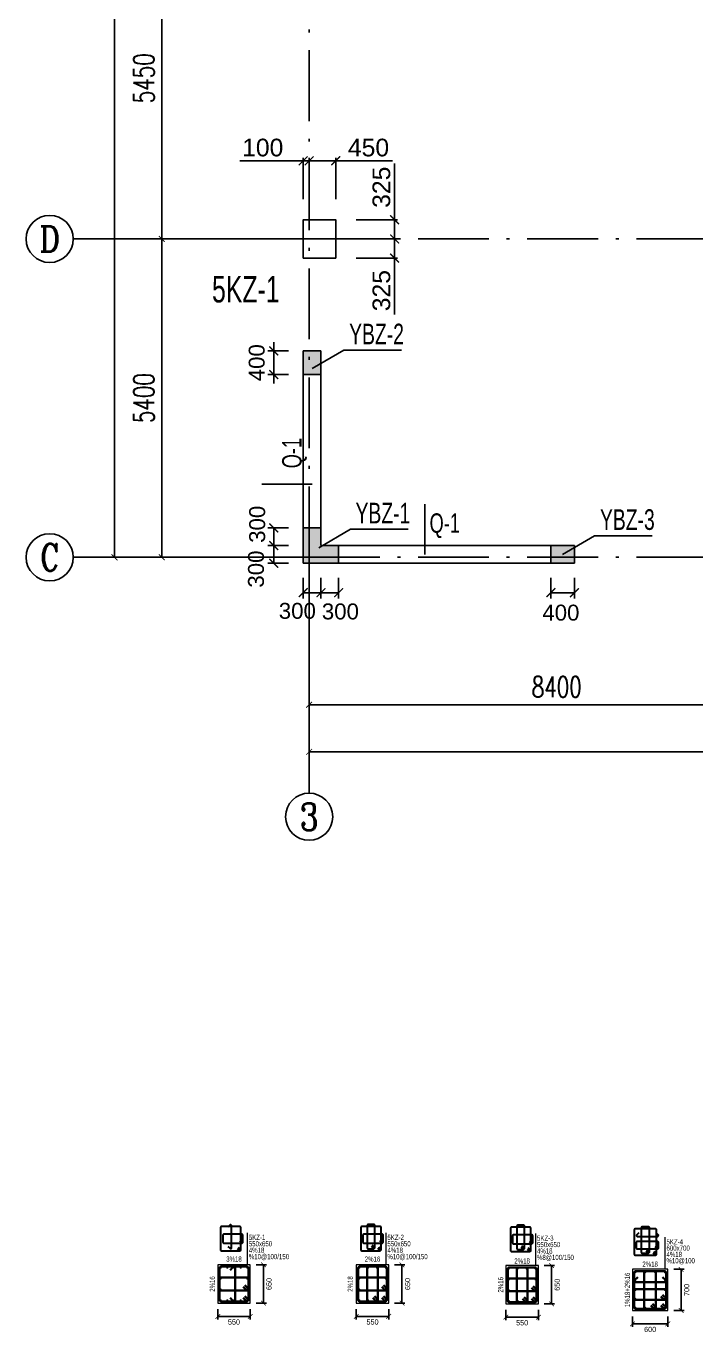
# Model space of a CAD drawing. Header units: millimetres. Extents: x -3831 to 465700, y 39900 to 106100.
# Drawn here: x 306800 to 318159, y 58446 to 80609 of the extents above; entities that cross this region are included whole.
import ezdxf
from ezdxf.enums import TextEntityAlignment as Align

# ---------------------------------------------------------------- set-up
doc = ezdxf.new("R2010")
doc.units = ezdxf.units.MM
doc.linetypes.add('线型2', pattern=[1850, 1200, -300, 50, -300])
for name, color, linetype in [('AXIS', 3, 'Continuous'), ('AXIS_TEXT', 7, 'Continuous'), ('BZ-name', 160, 'Continuous'), ('column_dim', 90, 'Continuous'), ('column_xxxx', 60, 'Continuous'), ('DOTE', 10, '线型2'), ('master_dim_horizontal', 80, 'Continuous'), ('master_dim_vertical', 200, 'Continuous'), ('WALL-Beam', 80, 'Continuous'), ('wall_dim', 60, 'Continuous'), ('WALL_INFO', 130, 'Continuous')]:
    doc.layers.add(name, color=color, linetype=linetype)
for name, color, linetype, lineweight in [('S_Cl', 2, 'Continuous', 25), ('S_ColumFocus', 2, 'Continuous', 9), ('S_ColumLocal', 7, 'Continuous', 9), ('S_ConcWall', 3, 'Continuous', 25), ('S_PColumHoopBar', 14, 'Continuous', 35), ('S_PColumMainBar', 14, 'Continuous', 35), ('S_PColumSect', 2, 'Continuous', 15), ('StirrupFig_x', 30, 'Continuous', 30)]:
    doc.layers.add(name, color=color, linetype=linetype, lineweight=lineweight)
doc.styles.add('_TCH_AXIS', font='COMPLEX', dxfattribs={"bigfont": 'GBCBIG'})
doc.styles.add('_TCH_DIM_T3', font='SIMPLEX', dxfattribs={"width": 0.705882, "bigfont": 'GBCBIG'})
doc.styles.add('COMPLEX', font='COMPLEX')
doc.styles.get("Standard").update_dxf_attribs({"font": 'arial.ttf'})
doc.styles.add('xxxx', font='RIF.ttf')
doc.dimstyles.new('_TCH_ARCH&&100', dxfattribs={"dimtxt": 297.5, "dimasz": 100, "dimexe": 250, "dimexo": 300, "dimgap": 126.25, "dimtad": 1, "dimdec": 0, "dimzin": 0, "dimdsep": 46, "dimtxsty": '_TCH_DIM_T3', "dimblk": 'ARCHTICK', "dimcen": 0.09, "dimclrt": 7, "dimazin": 2, "dimtfac": 1, "dimtdec": 0, "dimtix": 1, "dimtmove": 2, "dimatfit": 3, "dimfxl": 100, "dimtolj": 1, "dimtzin": 0, "dimarcsym": 0})
doc.dimstyles.new('Annotative', dxfattribs={"dimtxt": 0.18, "dimasz": 0.18, "dimexe": 0.18, "dimexo": 0.0625, "dimgap": 0.09, "dimtad": 0, "dimtih": 1, "dimtoh": 1, "dimdec": 4, "dimzin": 0, "dimdsep": 46, "dimtxsty": 'Standard', "dimcen": 0.09, "dimadec": 0, "dimazin": 0, "dimtfac": 1, "dimtdec": 4, "dimtofl": 0, "dimtmove": 0, "dimatfit": 3, "dimfxl": 1, "dimtolj": 1, "dimtzin": 0, "dimarcsym": 0})
doc.dimstyles.new('ISO-25', dxfattribs={"dimtxt": 2.5, "dimasz": 2.5, "dimexe": 1.25, "dimexo": 0.625, "dimtad": 1, "dimtxsty": 'Standard', "dimcen": 2.5, "dimadec": 0, "dimazin": 0, "dimtfac": 1, "dimtmove": 0, "dimatfit": 3, "dimfxl": 1, "dimarcsym": 0})

# ---------------------------------------------------------------- blocks, each defined once
blk = doc.blocks.new('_ArchTick')
at = {"color": 0, "linetype": 'ByBlock', "const_width": 0.15}
blk.add_lwpolyline([(-0.5, -0.5), (0.5, 0.5)], dxfattribs=at)
blk = doc.blocks.new('*D887')
at = {"layer": 'Defpoints', "color": 0, "transparency": 16777216}
for p in [(310450, 59600), (310825, 59600), (310450, 58950)]:
    blk.add_point(p, dxfattribs=at)
at = {"layer": 'master_dim_vertical', "color": 0, "lineweight": -2, "transparency": 16777216}
for p, q in [((310700, 59600), (310875, 59600)), ((310825, 58950), (310825, 59600)), ((310700, 58950), (310875, 58950))]:
    blk.add_line(p, q, dxfattribs=at)
at = {"layer": 'master_dim_vertical', "color": 0, "lineweight": -2, "transparency": 16777216, "xscale": 80, "yscale": 80, "zscale": 80}
for p, rotation in [((310825, 59600), 90), ((310825, 58950), 270)]:
    blk.add_blockref('_ArchTick', p, dxfattribs=dict(at, rotation=rotation))
at = {"layer": 'master_dim_vertical', "color": 0, "transparency": 16777216, "insert": (310920, 59275), "char_height": 88, "attachment_point": 5, "rotation": 90}
blk.add_mtext('\\A1;650', dxfattribs=at)
blk = doc.blocks.new('*D888')
at = {"layer": 'Defpoints', "color": 0, "transparency": 16777216}
for p in [(310050, 59100), (310600, 59100), (310600, 58725)]:
    blk.add_point(p, dxfattribs=at)
at = {"layer": 'master_dim_horizontal', "color": 0, "lineweight": -2, "transparency": 16777216}
for p, q in [((310050, 58850), (310050, 58675)), ((310600, 58850), (310600, 58675)), ((310050, 58725), (310600, 58725))]:
    blk.add_line(p, q, dxfattribs=at)
at = {"layer": 'master_dim_horizontal', "color": 0, "lineweight": -2, "transparency": 16777216, "xscale": 80, "yscale": 80, "zscale": 80, "rotation": 180}
blk.add_blockref('_ArchTick', (310050, 58725), dxfattribs=at)
at = {"layer": 'master_dim_horizontal', "color": 0, "lineweight": -2, "transparency": 16777216, "xscale": 80, "yscale": 80, "zscale": 80}
blk.add_blockref('_ArchTick', (310600, 58725), dxfattribs=at)
at = {"layer": 'master_dim_horizontal', "color": 0, "transparency": 16777216, "insert": (310325, 58630), "char_height": 88, "attachment_point": 5}
blk.add_mtext('\\A1;550', dxfattribs=at)
blk = doc.blocks.new('*D889')
at = {"layer": 'Defpoints', "color": 0, "transparency": 16777216}
for p in [(312800, 59600), (313175, 59600), (312800, 58950)]:
    blk.add_point(p, dxfattribs=at)
at = {"layer": 'master_dim_vertical', "color": 0, "lineweight": -2, "transparency": 16777216}
for p, q in [((313050, 59600), (313225, 59600)), ((313175, 58950), (313175, 59600)), ((313050, 58950), (313225, 58950))]:
    blk.add_line(p, q, dxfattribs=at)
at = {"layer": 'master_dim_vertical', "color": 0, "lineweight": -2, "transparency": 16777216, "xscale": 80, "yscale": 80, "zscale": 80}
for p, rotation in [((313175, 59600), 90), ((313175, 58950), 270)]:
    blk.add_blockref('_ArchTick', p, dxfattribs=dict(at, rotation=rotation))
at = {"layer": 'master_dim_vertical', "color": 0, "transparency": 16777216, "insert": (313270, 59275), "char_height": 88, "attachment_point": 5, "rotation": 90}
blk.add_mtext('\\A1;650', dxfattribs=at)
blk = doc.blocks.new('*D890')
at = {"layer": 'Defpoints', "color": 0, "transparency": 16777216}
for p in [(312400, 59100), (312950, 59100), (312950, 58725)]:
    blk.add_point(p, dxfattribs=at)
at = {"layer": 'master_dim_horizontal', "color": 0, "lineweight": -2, "transparency": 16777216}
for p, q in [((312400, 58850), (312400, 58675)), ((312950, 58850), (312950, 58675)), ((312400, 58725), (312950, 58725))]:
    blk.add_line(p, q, dxfattribs=at)
at = {"layer": 'master_dim_horizontal', "color": 0, "lineweight": -2, "transparency": 16777216, "xscale": 80, "yscale": 80, "zscale": 80, "rotation": 180}
blk.add_blockref('_ArchTick', (312400, 58725), dxfattribs=at)
at = {"layer": 'master_dim_horizontal', "color": 0, "lineweight": -2, "transparency": 16777216, "xscale": 80, "yscale": 80, "zscale": 80}
blk.add_blockref('_ArchTick', (312950, 58725), dxfattribs=at)
at = {"layer": 'master_dim_horizontal', "color": 0, "transparency": 16777216, "insert": (312675, 58630), "char_height": 88, "attachment_point": 5}
blk.add_mtext('\\A1;550', dxfattribs=at)
blk = doc.blocks.new('*D891')
at = {"layer": 'Defpoints', "color": 0, "transparency": 16777216}
for p in [(317534, 59524), (317909, 59524), (317534, 58824)]:
    blk.add_point(p, dxfattribs=at)
at = {"layer": 'master_dim_vertical', "color": 0, "lineweight": -2, "transparency": 16777216}
for p, q in [((317784, 59524), (317959, 59524)), ((317909, 58824), (317909, 59524)), ((317784, 58824), (317959, 58824))]:
    blk.add_line(p, q, dxfattribs=at)
at = {"layer": 'master_dim_vertical', "color": 0, "lineweight": -2, "transparency": 16777216, "xscale": 80, "yscale": 80, "zscale": 80}
for p, rotation in [((317909, 59524), 90), ((317909, 58824), 270)]:
    blk.add_blockref('_ArchTick', p, dxfattribs=dict(at, rotation=rotation))
at = {"layer": 'master_dim_vertical', "color": 0, "transparency": 16777216, "insert": (318004, 59174), "char_height": 88, "attachment_point": 5, "rotation": 90}
blk.add_mtext('\\A1;700', dxfattribs=at)
blk = doc.blocks.new('*D892')
at = {"layer": 'Defpoints', "color": 0, "transparency": 16777216}
for p in [(317084, 58974), (317684, 58974), (317684, 58599)]:
    blk.add_point(p, dxfattribs=at)
at = {"layer": 'master_dim_horizontal', "color": 0, "lineweight": -2, "transparency": 16777216}
for p, q in [((317084, 58724), (317084, 58549)), ((317084, 58599), (317684, 58599)), ((317684, 58724), (317684, 58549))]:
    blk.add_line(p, q, dxfattribs=at)
at = {"layer": 'master_dim_horizontal', "color": 0, "lineweight": -2, "transparency": 16777216, "xscale": 80, "yscale": 80, "zscale": 80, "rotation": 180}
blk.add_blockref('_ArchTick', (317084, 58599), dxfattribs=at)
at = {"layer": 'master_dim_horizontal', "color": 0, "lineweight": -2, "transparency": 16777216, "xscale": 80, "yscale": 80, "zscale": 80}
blk.add_blockref('_ArchTick', (317684, 58599), dxfattribs=at)
at = {"layer": 'master_dim_horizontal', "color": 0, "transparency": 16777216, "insert": (317384, 58504), "char_height": 88, "attachment_point": 5}
blk.add_mtext('\\A1;600', dxfattribs=at)
blk = doc.blocks.new('*D927')
at = {"layer": 'Defpoints', "color": 0, "transparency": 16777216}
for p in [(315338, 59587), (315713, 59587), (315338, 58937)]:
    blk.add_point(p, dxfattribs=at)
at = {"layer": 'master_dim_vertical', "color": 0, "lineweight": -2, "transparency": 16777216}
for p, q in [((315588, 59587), (315763, 59587)), ((315713, 58937), (315713, 59587)), ((315588, 58937), (315763, 58937))]:
    blk.add_line(p, q, dxfattribs=at)
at = {"layer": 'master_dim_vertical', "color": 0, "lineweight": -2, "transparency": 16777216, "xscale": 80, "yscale": 80, "zscale": 80}
for p, rotation in [((315713, 59587), 90), ((315713, 58937), 270)]:
    blk.add_blockref('_ArchTick', p, dxfattribs=dict(at, rotation=rotation))
at = {"layer": 'master_dim_vertical', "color": 0, "transparency": 16777216, "insert": (315808, 59262), "char_height": 88, "attachment_point": 5, "rotation": 90}
blk.add_mtext('\\A1;650', dxfattribs=at)
blk = doc.blocks.new('*D928')
at = {"layer": 'Defpoints', "color": 0, "transparency": 16777216}
for p in [(314938, 59087), (315488, 59087), (315488, 58712)]:
    blk.add_point(p, dxfattribs=at)
at = {"layer": 'master_dim_horizontal', "color": 0, "lineweight": -2, "transparency": 16777216}
for p, q in [((314938, 58837), (314938, 58662)), ((315488, 58837), (315488, 58662)), ((314938, 58712), (315488, 58712))]:
    blk.add_line(p, q, dxfattribs=at)
at = {"layer": 'master_dim_horizontal', "color": 0, "lineweight": -2, "transparency": 16777216, "xscale": 80, "yscale": 80, "zscale": 80, "rotation": 180}
blk.add_blockref('_ArchTick', (314938, 58712), dxfattribs=at)
at = {"layer": 'master_dim_horizontal', "color": 0, "lineweight": -2, "transparency": 16777216, "xscale": 80, "yscale": 80, "zscale": 80}
blk.add_blockref('_ArchTick', (315488, 58712), dxfattribs=at)
at = {"layer": 'master_dim_horizontal', "color": 0, "transparency": 16777216, "insert": (315213, 58617), "char_height": 88, "attachment_point": 5}
blk.add_mtext('\\A1;550', dxfattribs=at)
blk = doc.blocks.new('*D444')
at = {"layer": 'AXIS', "color": 0, "lineweight": -2, "transparency": 16777216}
for p, q in [((311600, 71300), (311600, 68850)), ((320000, 71300), (320000, 68850)), ((311600, 69100), (320000, 69100))]:
    blk.add_line(p, q, dxfattribs=at)
at = {"layer": 'Defpoints', "color": 0, "transparency": 16777216}
for p in [(311600, 71600), (320000, 71600), (320000, 69100)]:
    blk.add_point(p, dxfattribs=at)
at = {"layer": 'AXIS', "color": 0, "lineweight": -2, "transparency": 16777216, "xscale": 100, "yscale": 100, "zscale": 100, "rotation": 180}
blk.add_blockref('_ArchTick', (311600, 69100), dxfattribs=at)
at = {"layer": 'AXIS', "color": 0, "lineweight": -2, "transparency": 16777216, "xscale": 100, "yscale": 100, "zscale": 100}
blk.add_blockref('_ArchTick', (320000, 69100), dxfattribs=at)
at = {"layer": 'AXIS', "color": 7, "transparency": 16777216, "insert": (315800, 69401.25), "char_height": 350, "attachment_point": 5, "style": '_TCH_DIM_T3'}
blk.add_mtext('\\A1;8400', dxfattribs=at)
blk = doc.blocks.new('*D451')
at = {"layer": 'AXIS', "color": 0, "lineweight": -2, "transparency": 16777216}
for p, q in [((311600, 71300), (311600, 68050)), ((360900, 71300), (360900, 68050)), ((311600, 68300), (360900, 68300))]:
    blk.add_line(p, q, dxfattribs=at)
at = {"layer": 'Defpoints', "color": 0, "transparency": 16777216}
for p in [(311600, 71600), (360900, 71600), (360900, 68300)]:
    blk.add_point(p, dxfattribs=at)
at = {"layer": 'AXIS', "color": 0, "lineweight": -2, "transparency": 16777216, "xscale": 100, "yscale": 100, "zscale": 100, "rotation": 180}
blk.add_blockref('_ArchTick', (311600, 68300), dxfattribs=at)
at = {"layer": 'AXIS', "color": 0, "lineweight": -2, "transparency": 16777216, "xscale": 100, "yscale": 100, "zscale": 100}
blk.add_blockref('_ArchTick', (360900, 68300), dxfattribs=at)
at = {"layer": 'AXIS', "color": 7, "transparency": 16777216, "insert": (336250, 68601.25), "char_height": 350, "attachment_point": 5, "style": '_TCH_DIM_T3'}
blk.add_mtext('\\A1;49300', dxfattribs=at)
blk = doc.blocks.new('_AXISO')
blk.add_circle((0, 0), 0.5)
at = {"layer": 'AXIS_TEXT', "style": 'COMPLEX', "width": 1.041667}
blk.add_attdef('A', text='', height=0.56, dxfattribs=at).set_placement((-0.25, -0.28), (0.25, -0.28), align=Align.FIT)
blk = doc.blocks.new('*D453')
at = {"layer": 'AXIS', "color": 0, "lineweight": -2, "transparency": 16777216}
for p, q in [((311300, 77000), (308850, 77000)), ((309100, 71600), (309100, 77000)), ((311300, 71600), (308850, 71600))]:
    blk.add_line(p, q, dxfattribs=at)
at = {"layer": 'Defpoints', "color": 0, "transparency": 16777216}
for p in [(309100, 77000), (311600, 77000), (311600, 71600)]:
    blk.add_point(p, dxfattribs=at)
at = {"layer": 'AXIS', "color": 0, "lineweight": -2, "transparency": 16777216, "xscale": 100, "yscale": 100, "zscale": 100}
for p, rotation in [((309100, 77000), 90), ((309100, 71600), 270)]:
    blk.add_blockref('_ArchTick', p, dxfattribs=dict(at, rotation=rotation))
at = {"layer": 'AXIS', "color": 7, "transparency": 16777216, "insert": (308798.75, 74300), "char_height": 350, "attachment_point": 5, "rotation": 90, "style": '_TCH_DIM_T3'}
blk.add_mtext('\\A1;5400', dxfattribs=at)
blk = doc.blocks.new('*D454')
at = {"layer": 'AXIS', "color": 0, "lineweight": -2, "transparency": 16777216}
for p, q in [((311300, 82450), (308850, 82450)), ((309100, 77000), (309100, 82450)), ((311300, 77000), (308850, 77000))]:
    blk.add_line(p, q, dxfattribs=at)
at = {"layer": 'Defpoints', "color": 0, "transparency": 16777216}
for p in [(309100, 82450), (311600, 82450), (311600, 77000)]:
    blk.add_point(p, dxfattribs=at)
at = {"layer": 'AXIS', "color": 0, "lineweight": -2, "transparency": 16777216, "xscale": 100, "yscale": 100, "zscale": 100}
for p, rotation in [((309100, 82450), 90), ((309100, 77000), 270)]:
    blk.add_blockref('_ArchTick', p, dxfattribs=dict(at, rotation=rotation))
at = {"layer": 'AXIS', "color": 7, "transparency": 16777216, "insert": (308798.75, 79725), "char_height": 350, "attachment_point": 5, "rotation": 90, "style": '_TCH_DIM_T3'}
blk.add_mtext('\\A1;5450', dxfattribs=at)
blk = doc.blocks.new('*D458')
at = {"layer": 'AXIS', "color": 0, "lineweight": -2, "transparency": 16777216}
for p, q in [((311300, 101300), (308050, 101300)), ((308300, 71600), (308300, 101300)), ((311300, 71600), (308050, 71600))]:
    blk.add_line(p, q, dxfattribs=at)
at = {"layer": 'Defpoints', "color": 0, "transparency": 16777216}
for p in [(308300, 101300), (311600, 101300), (311600, 71600)]:
    blk.add_point(p, dxfattribs=at)
at = {"layer": 'AXIS', "color": 0, "lineweight": -2, "transparency": 16777216, "xscale": 100, "yscale": 100, "zscale": 100}
for p, rotation in [((308300, 101300), 90), ((308300, 71600), 270)]:
    blk.add_blockref('_ArchTick', p, dxfattribs=dict(at, rotation=rotation))
at = {"layer": 'AXIS', "color": 7, "transparency": 16777216, "insert": (307999, 86450), "char_height": 350, "attachment_point": 5, "rotation": 90, "style": '_TCH_DIM_T3'}
blk.add_mtext('\\A1;29700', dxfattribs=at)
blk = doc.blocks.new('*D2152')
at = {"layer": 'column_dim', "color": 0, "lineweight": -2, "transparency": 16777216}
for p, q in [((312400, 77000), (313100, 77000)), ((313050, 77000), (313050, 76675)), ((312400, 76675), (313100, 76675)), ((313050, 76675), (313050, 75720))]:
    blk.add_line(p, q, dxfattribs=at)
at = {"layer": 'Defpoints', "color": 0, "transparency": 16777216}
for p in [(312050, 77000), (313050, 77000), (312050, 76675)]:
    blk.add_point(p, dxfattribs=at)
at = {"layer": 'column_dim', "color": 0, "lineweight": -2, "transparency": 16777216, "xscale": 150, "yscale": 150, "zscale": 150}
for p, rotation in [((313050, 77000), 90), ((313050, 76675), 270)]:
    blk.add_blockref('_ArchTick', p, dxfattribs=dict(at, rotation=rotation))
at = {"layer": 'column_dim', "color": 7, "transparency": 16777216, "insert": (312827, 76123), "char_height": 300, "attachment_point": 5, "rotation": 90}
blk.add_mtext('325', dxfattribs=at)
blk = doc.blocks.new('*D2153')
at = {"layer": 'column_dim', "color": 0, "lineweight": -2, "transparency": 16777216}
for p, q in [((313050, 77325), (313050, 78280)), ((312400, 77325), (313100, 77325)), ((313050, 77000), (313050, 77325)), ((312400, 77000), (313100, 77000))]:
    blk.add_line(p, q, dxfattribs=at)
at = {"layer": 'Defpoints', "color": 0, "transparency": 16777216}
for p in [(312050, 77325), (312050, 77000), (313050, 77000)]:
    blk.add_point(p, dxfattribs=at)
at = {"layer": 'column_dim', "color": 0, "lineweight": -2, "transparency": 16777216, "xscale": 150, "yscale": 150, "zscale": 150}
for p, rotation in [((313050, 77325), 90), ((313050, 77000), 270)]:
    blk.add_blockref('_ArchTick', p, dxfattribs=dict(at, rotation=rotation))
at = {"layer": 'column_dim', "color": 7, "transparency": 16777216, "insert": (312827, 77877), "char_height": 300, "attachment_point": 5, "rotation": 90}
blk.add_mtext('325', dxfattribs=at)
blk = doc.blocks.new('*D2154')
at = {"layer": 'column_dim', "color": 0, "lineweight": -2, "transparency": 16777216}
for p, q in [((311600, 77675), (311600, 78375)), ((311600, 78325), (312050, 78325)), ((312050, 77675), (312050, 78375)), ((312050, 78325), (313014, 78325))]:
    blk.add_line(p, q, dxfattribs=at)
at = {"layer": 'Defpoints', "color": 0, "transparency": 16777216}
for p in [(311600, 78325), (311600, 77325), (312050, 77325)]:
    blk.add_point(p, dxfattribs=at)
at = {"layer": 'column_dim', "color": 0, "lineweight": -2, "transparency": 16777216, "xscale": 150, "yscale": 150, "zscale": 150, "rotation": 180}
blk.add_blockref('_ArchTick', (311600, 78325), dxfattribs=at)
at = {"layer": 'column_dim', "color": 0, "lineweight": -2, "transparency": 16777216, "xscale": 150, "yscale": 150, "zscale": 150}
blk.add_blockref('_ArchTick', (312050, 78325), dxfattribs=at)
at = {"layer": 'column_dim', "color": 7, "transparency": 16777216, "insert": (312607, 78548), "char_height": 300, "attachment_point": 5}
blk.add_mtext('450', dxfattribs=at)
blk = doc.blocks.new('*D2155')
at = {"layer": 'column_dim', "color": 0, "lineweight": -2, "transparency": 16777216}
for p, q in [((311500, 78325), (310426, 78325)), ((311500, 77675), (311500, 78375)), ((311600, 78325), (311500, 78325)), ((311600, 77675), (311600, 78375)), ((311600, 78325), (311750, 78325))]:
    blk.add_line(p, q, dxfattribs=at)
at = {"layer": 'Defpoints', "color": 0, "transparency": 16777216}
for p in [(311600, 78325), (311500, 77325), (311600, 77325)]:
    blk.add_point(p, dxfattribs=at)
at = {"layer": 'column_dim', "color": 0, "lineweight": -2, "transparency": 16777216, "xscale": 150, "yscale": 150, "zscale": 150}
blk.add_blockref('_ArchTick', (311500, 78325), dxfattribs=at)
at = {"layer": 'column_dim', "color": 0, "lineweight": -2, "transparency": 16777216, "xscale": 150, "yscale": 150, "zscale": 150, "rotation": 180}
blk.add_blockref('_ArchTick', (311600, 78325), dxfattribs=at)
at = {"layer": 'column_dim', "color": 7, "transparency": 16777216, "insert": (310813, 78548), "char_height": 300, "attachment_point": 5}
blk.add_mtext('100', dxfattribs=at)
blk = doc.blocks.new('*D2895')
at = {"layer": 'Defpoints', "color": 0, "transparency": 16777216}
for p in [(311500, 71500), (311800, 71500), (311800, 71000)]:
    blk.add_point(p, dxfattribs=at)
at = {"layer": 'wall_dim', "color": 0, "lineweight": -2, "transparency": 16777216}
for p, q in [((311500, 71250), (311500, 70901)), ((311800, 71250), (311800, 70901)), ((311500, 71000), (311800, 71000))]:
    blk.add_line(p, q, dxfattribs=at)
at = {"layer": 'wall_dim', "color": 0, "lineweight": -2, "transparency": 16777216, "xscale": 150, "yscale": 150, "zscale": 150, "rotation": 180}
blk.add_blockref('_ArchTick', (311500, 71000), dxfattribs=at)
at = {"layer": 'wall_dim', "color": 0, "lineweight": -2, "transparency": 16777216, "xscale": 150, "yscale": 150, "zscale": 150}
blk.add_blockref('_ArchTick', (311800, 71000), dxfattribs=at)
at = {"layer": 'wall_dim', "color": 7, "transparency": 16777216, "insert": (311400, 70690), "char_height": 270, "attachment_point": 5}
blk.add_mtext('300', dxfattribs=at)
blk = doc.blocks.new('*D2896')
at = {"layer": 'Defpoints', "color": 0, "transparency": 16777216}
for p in [(311800, 71500), (312100, 71500), (312100, 71000)]:
    blk.add_point(p, dxfattribs=at)
at = {"layer": 'wall_dim', "color": 0, "lineweight": -2, "transparency": 16777216}
for p, q in [((311800, 71250), (311800, 70901)), ((312100, 71250), (312100, 70901)), ((311800, 71000), (312100, 71000))]:
    blk.add_line(p, q, dxfattribs=at)
at = {"layer": 'wall_dim', "color": 0, "lineweight": -2, "transparency": 16777216, "xscale": 150, "yscale": 150, "zscale": 150, "rotation": 180}
blk.add_blockref('_ArchTick', (311800, 71000), dxfattribs=at)
at = {"layer": 'wall_dim', "color": 0, "lineweight": -2, "transparency": 16777216, "xscale": 150, "yscale": 150, "zscale": 150}
blk.add_blockref('_ArchTick', (312100, 71000), dxfattribs=at)
at = {"layer": 'wall_dim', "color": 7, "transparency": 16777216, "insert": (312130, 70680), "char_height": 270, "attachment_point": 5}
blk.add_mtext('300', dxfattribs=at)
blk = doc.blocks.new('*D2897')
at = {"layer": 'Defpoints', "color": 0, "transparency": 16777216}
for p in [(311000, 71800), (311500, 71800), (311500, 71500)]:
    blk.add_point(p, dxfattribs=at)
at = {"layer": 'wall_dim', "color": 0, "lineweight": -2, "transparency": 16777216}
for p, q in [((311250, 71800), (310901, 71800)), ((311000, 71500), (311000, 71800)), ((311250, 71500), (310901, 71500))]:
    blk.add_line(p, q, dxfattribs=at)
at = {"layer": 'wall_dim', "color": 0, "lineweight": -2, "transparency": 16777216, "xscale": 150, "yscale": 150, "zscale": 150}
for p, rotation in [((311000, 71800), 90), ((311000, 71500), 270)]:
    blk.add_blockref('_ArchTick', p, dxfattribs=dict(at, rotation=rotation))
at = {"layer": 'wall_dim', "color": 7, "transparency": 16777216, "insert": (310700, 71400), "char_height": 270, "attachment_point": 5, "rotation": 90}
blk.add_mtext('300', dxfattribs=at)
blk = doc.blocks.new('*D2898')
at = {"layer": 'Defpoints', "color": 0, "transparency": 16777216}
for p in [(311000, 72100), (311500, 72100), (311500, 71800)]:
    blk.add_point(p, dxfattribs=at)
at = {"layer": 'wall_dim', "color": 0, "lineweight": -2, "transparency": 16777216}
for p, q in [((311250, 72100), (310901, 72100)), ((311000, 71800), (311000, 72100)), ((311250, 71800), (310901, 71800))]:
    blk.add_line(p, q, dxfattribs=at)
at = {"layer": 'wall_dim', "color": 0, "lineweight": -2, "transparency": 16777216, "xscale": 150, "yscale": 150, "zscale": 150}
for p, rotation in [((311000, 72100), 90), ((311000, 71800), 270)]:
    blk.add_blockref('_ArchTick', p, dxfattribs=dict(at, rotation=rotation))
at = {"layer": 'wall_dim', "color": 7, "transparency": 16777216, "insert": (310720, 72160), "char_height": 270, "attachment_point": 5, "rotation": 90}
blk.add_mtext('300', dxfattribs=at)
blk = doc.blocks.new('*D2899')
at = {"layer": 'Defpoints', "color": 0, "transparency": 16777216}
for p in [(311500, 75100), (311000, 74700), (311500, 74700)]:
    blk.add_point(p, dxfattribs=at)
at = {"layer": 'wall_dim', "color": 0, "lineweight": -2, "transparency": 16777216}
for p, q in [((311000, 75100), (311000, 75250)), ((311250, 75100), (310901, 75100)), ((311000, 75100), (311000, 74700)), ((311250, 74700), (310901, 74700)), ((311000, 74700), (311000, 74550))]:
    blk.add_line(p, q, dxfattribs=at)
at = {"layer": 'wall_dim', "color": 0, "lineweight": -2, "transparency": 16777216, "xscale": 150, "yscale": 150, "zscale": 150}
for p, rotation in [((311000, 75100), 270), ((311000, 74700), 90)]:
    blk.add_blockref('_ArchTick', p, dxfattribs=dict(at, rotation=rotation))
at = {"layer": 'wall_dim', "color": 7, "transparency": 16777216, "insert": (310712, 74900), "char_height": 270, "attachment_point": 5, "rotation": 90}
blk.add_mtext('400', dxfattribs=at)
blk = doc.blocks.new('*D2900')
at = {"layer": 'Defpoints', "color": 0, "transparency": 16777216}
for p in [(315700, 71500), (316100, 71500), (316100, 71000)]:
    blk.add_point(p, dxfattribs=at)
at = {"layer": 'wall_dim', "color": 0, "lineweight": -2, "transparency": 16777216}
for p, q in [((315700, 71250), (315700, 70901)), ((316100, 71250), (316100, 70901)), ((315700, 71000), (316100, 71000))]:
    blk.add_line(p, q, dxfattribs=at)
at = {"layer": 'wall_dim', "color": 0, "lineweight": -2, "transparency": 16777216, "xscale": 150, "yscale": 150, "zscale": 150, "rotation": 180}
blk.add_blockref('_ArchTick', (315700, 71000), dxfattribs=at)
at = {"layer": 'wall_dim', "color": 0, "lineweight": -2, "transparency": 16777216, "xscale": 150, "yscale": 150, "zscale": 150}
blk.add_blockref('_ArchTick', (316100, 71000), dxfattribs=at)
at = {"layer": 'wall_dim', "color": 7, "transparency": 16777216, "insert": (315870, 70660), "char_height": 270, "attachment_point": 5}
blk.add_mtext('400', dxfattribs=at)

msp = doc.modelspace()

# ---------------------------------------------------------------- hatches: boundary and pattern name
at = {"layer": 'WALL-Beam', "true_color": 0x636466}
h = msp.add_hatch(color=251, dxfattribs=at)
h.dxf.hatch_style = 1
h.paths.add_polyline_path([(311800, 75100), (311500, 75100), (311500, 74700), (311800, 74700)])
h = msp.add_hatch(color=251, dxfattribs=at)
h.dxf.hatch_style = 1
h.paths.add_polyline_path([(311500, 71500), (312100, 71500), (312100, 71800), (311800, 71800), (311800, 72100), (311500, 72100)])
h = msp.add_hatch(color=251, dxfattribs=at)
h.dxf.hatch_style = 1
h.paths.add_polyline_path([(316100, 71500), (316100, 71800), (315700, 71800), (315700, 71500)])

# ---------------------------------------------------------------- linework, layer by layer
at = {"layer": 'AXIS'}
for p, q in [((311600, 77000), (307600, 77000)), ((311600, 71600), (307600, 71600)), ((311600, 71600), (311600, 67600))]:
    msp.add_line(p, q, dxfattribs=at)
at = {"layer": 'BZ-name'}
for points in [[(311650, 74800), (312191.26562, 75112.5), (313166.26562, 75112.5)], [(311762.5, 71762.5), (312303.76562, 72075), (313278.76562, 72075)], [(315900, 71650), (316441.26562, 71962.5), (317416.26562, 71962.5)]]:
    msp.add_lwpolyline(points, dxfattribs=at)
at = {"layer": 'DOTE'}
for p, q in [((311600, 71600), (311600, 101300)), ((311600, 77000), (360900, 77000)), ((311600, 71600), (360900, 71600))]:
    msp.add_line(p, q, dxfattribs=at)
at = {"layer": 'S_Cl'}
msp.add_lwpolyline([(312050, 76675), (312050, 77325), (311500, 77325), (311500, 76675)], close=True, dxfattribs=at)
at = {"layer": 'S_ColumFocus'}
for p, q in [((310556.25, 59600), (310556.25, 60145.6)), ((312906.25, 59600), (312906.25, 60145.6)), ((315443.8337, 59586.53765), (315443.8337, 60132.13765)), ((317639.90059, 59523.8709), (317639.90059, 60069.4709))]:
    msp.add_line(p, q, dxfattribs=at)
at = {"layer": 'S_ConcWall'}
for p, q in [((311500, 75100), (311500, 71500)), ((311800, 75100), (311500, 75100)), ((311800, 75100), (311800, 71800)), ((311800, 74700), (311500, 74700)), ((311500, 72100), (311800, 72100)), ((311800, 71800), (316100, 71800)), ((312100, 71800), (312100, 71500)), ((315700, 71500), (315700, 71800)), ((316100, 71500), (316100, 71800)), ((311500, 71500), (316100, 71500))]:
    msp.add_line(p, q, dxfattribs=at)
at = {"layer": 'S_PColumHoopBar'}
for points in [[(310482.82471, 59038.89087), (310535.85791, 58985.85791, 0.3224312795), (310570, 59000), (310570, 59550, 0.2042196195), (310550, 59570), (310100, 59570, 0.2042195711), (310080, 59550), (310080, 59000, 0.2042195711), (310100, 58980), (310550, 58980, 0.3224312795), (310564.14209, 59014.14209), (310511.10938, 59067.17505)], [(310257.82471, 59038.89087), (310310.85791, 58985.85791, 0.3224312795), (310345, 59000), (310345, 59550, 0.3224312795), (310310.85791, 59564.14209), (310257.82471, 59511.10913)], [(312832.82471, 59038.89087), (312885.85791, 58985.85791, 0.3224312795), (312920, 59000), (312920, 59550, 0.2042196195), (312900, 59570), (312450, 59570, 0.2042195711), (312430, 59550), (312430, 59000, 0.2042195711), (312450, 58980), (312900, 58980, 0.3224312795), (312914.14209, 59014.14209), (312861.10938, 59067.17505)], [(312678.82471, 59038.89087), (312731.85791, 58985.85791, 0.3224312795), (312766, 59000), (312766, 59550, 0.2042195711), (312746, 59570), (312604, 59570, 0.2042196195), (312584, 59550), (312584, 59000, 0.2042195711), (312604, 58980), (312746, 58980, 0.3224312795), (312760.14209, 59014.14209), (312707.10889, 59067.17505)], [(315370.40791, 59025.42852), (315423.44112, 58972.39556, 0.3224276107), (315457.5837, 58986.53765), (315457.5837, 59536.53765, 0.2042196195), (315437.5837, 59556.53765), (314987.5837, 59556.53765, 0.2042195711), (314967.5837, 59536.53765), (314967.5837, 58986.53765, 0.2042195711), (314987.5837, 58966.53765), (315437.5837, 58966.53765, 0.3224297598), (315451.72627, 59000.67974), (315398.69307, 59053.7127)], [(315216.40791, 59025.42852), (315269.44112, 58972.39556, 0.3224276107), (315303.5837, 58986.53765), (315303.5837, 59536.53765, 0.2042195711), (315283.5837, 59556.53765), (315141.5837, 59556.53765, 0.2042196195), (315121.5837, 59536.53765), (315121.5837, 58986.53765, 0.2042195711), (315141.5837, 58966.53765), (315283.5837, 58966.53765, 0.3224297598), (315297.72627, 59000.67974), (315244.69307, 59053.7127)], [(317566.47578, 58912.76177), (317619.50801, 58859.72881, 0.3224276107), (317653.65059, 58873.8709), (317653.65059, 59473.8709, 0.2042195711), (317633.65059, 59493.8709), (317133.65059, 59493.8709, 0.2042196195), (317113.65059, 59473.8709), (317113.65059, 58873.8709, 0.2042195711), (317133.65059, 58853.8709), (317633.65059, 58853.8709, 0.3224297598), (317647.79316, 58888.01299), (317594.75996, 58941.04595)], [(317395.80879, 58912.76177), (317448.84199, 58859.72881, 0.3224349483), (317482.98359, 58873.8709), (317482.98359, 59473.8709, 0.2042195711), (317462.98359, 59493.8709), (317304.31758, 59493.8709, 0.2042196195), (317284.31758, 59473.8709), (317284.31758, 58873.8709, 0.2042195711), (317304.31758, 58853.8709), (317462.98359, 58853.8709, 0.3224297598), (317477.12617, 58888.01299), (317424.09297, 58941.04595)], [(310482.82471, 59226.22412), (310535.85791, 59173.19116, 0.3224312795), (310570, 59187.33325), (310570, 59362.66675, 0.2042195711), (310550, 59382.66675), (310100, 59382.66675, 0.2042196195), (310080, 59362.66675), (310080, 59187.33325, 0.2042195387), (310100, 59167.33325), (310550, 59167.33325, 0.3224294451), (310564.14209, 59201.47559), (310511.10889, 59254.50854)], [(312832.82471, 59226.22412), (312885.85791, 59173.19116, 0.3224312795), (312920, 59187.33325), (312920, 59362.66675, 0.2042195711), (312900, 59382.66675), (312450, 59382.66675, 0.2042196195), (312430, 59362.66675), (312430, 59187.33325, 0.2042195387), (312450, 59167.33325), (312900, 59167.33325, 0.3224294451), (312914.14209, 59201.47559), (312861.10889, 59254.50854)], [(315370.40791, 59212.76177), (315423.44112, 59159.72881, 0.3224276107), (315457.5837, 59173.8709), (315457.5837, 59349.20439, 0.2042195711), (315437.5837, 59369.20439), (314987.5837, 59369.20439, 0.2042196195), (314967.5837, 59349.20439), (314967.5837, 59173.8709, 0.2042195387), (314987.5837, 59153.8709), (315437.5837, 59153.8709, 0.3224279255), (315451.72627, 59188.01323), (315398.69307, 59241.04619)], [(317566.47578, 59065.76177), (317619.50801, 59012.72881, 0.3224276107), (317653.65059, 59026.8709), (317653.65059, 59167.8709, 0.2042195711), (317633.65059, 59187.8709), (317133.65059, 59187.8709, 0.2042196195), (317113.65059, 59167.8709), (317113.65059, 59026.8709, 0.2042195387), (317133.65059, 59006.8709), (317633.65059, 59006.8709, 0.3224297598), (317647.79316, 59041.01299), (317594.75996, 59094.04595)], [(317172.54121, 59392.29595), (317119.50801, 59339.26299, 0.3224297598), (317133.65059, 59305.1209), (317633.65059, 59305.1209, 0.3224297598), (317647.79316, 59339.26299), (317594.75996, 59392.29595)]]:
    msp.add_lwpolyline(points, format="xyb", dxfattribs=at)
at = {"layer": 'S_PColumMainBar', "linetype": 'Continuous', "const_width": 17.5}
for points in [[(310108.25, 59550.5, 1), (310090.75, 59550.5, 1)], [(310221, 59550.5, 1), (310203.5, 59550.5, 1)], [(310333.75, 59550.5, 1), (310316.25, 59550.5, 1)], [(310446.5, 59550.5, 1), (310429, 59550.5, 1)], [(310559.25, 59550.5, 1), (310541.75, 59550.5, 1)], [(312458.25, 59550.5, 1), (312440.75, 59550.5, 1)], [(312608.5835, 59550.5, 1), (312591.0835, 59550.5, 1)], [(312758.9165, 59550.5, 1), (312741.4165, 59550.5, 1)], [(312909.25, 59550.5, 1), (312891.75, 59550.5, 1)], [(314995.8337, 59537.03765, 1), (314978.3337, 59537.03765, 1)], [(315146.16768, 59537.03765, 1), (315128.66768, 59537.03765, 1)], [(315296.49971, 59537.03765, 1), (315278.99971, 59537.03765, 1)], [(315446.8337, 59537.03765, 1), (315429.3337, 59537.03765, 1)], [(317141.90059, 59474.3709, 1), (317124.40059, 59474.3709, 1)], [(317308.90059, 59474.3709, 1), (317291.40059, 59474.3709, 1)], [(317475.90059, 59474.3709, 1), (317458.40059, 59474.3709, 1)], [(317642.90059, 59474.3709, 1), (317625.40059, 59474.3709, 1)], [(310108.25, 59366.83325, 1), (310090.75, 59366.83325, 1)], [(310108.25, 59183.1665, 1), (310090.75, 59183.1665, 1)], [(310559.25, 59366.83325, 1), (310541.75, 59366.83325, 1)], [(310559.25, 59183.16675, 1), (310541.75, 59183.16675, 1)], [(312458.25, 59366.83325, 1), (312440.75, 59366.83325, 1)], [(312458.25, 59183.1665, 1), (312440.75, 59183.1665, 1)], [(312909.25, 59366.83325, 1), (312891.75, 59366.83325, 1)], [(312909.25, 59183.16675, 1), (312891.75, 59183.16675, 1)], [(314995.8337, 59353.3709, 1), (314978.3337, 59353.3709, 1)], [(314995.8337, 59169.70415, 1), (314978.3337, 59169.70415, 1)], [(315446.8337, 59353.3709, 1), (315429.3337, 59353.3709, 1)], [(315446.8337, 59169.70439, 1), (315429.3337, 59169.70439, 1)], [(317141.90059, 59324.1209, 1), (317124.40059, 59324.1209, 1)], [(317141.90059, 59173.8709, 1), (317124.40059, 59173.8709, 1)], [(317642.90059, 59324.1209, 1), (317625.40059, 59324.1209, 1)], [(317642.90059, 59173.8709, 1), (317625.40059, 59173.8709, 1)], [(310108.25, 58999.5, 1), (310090.75, 58999.5, 1)], [(310221, 58999.5, 1), (310203.5, 58999.5, 1)], [(310333.75, 58999.5, 1), (310316.25, 58999.5, 1)], [(310446.5, 58999.5, 1), (310429, 58999.5, 1)], [(310559.25, 58999.5, 1), (310541.75, 58999.5, 1)], [(312458.25, 58999.5, 1), (312440.75, 58999.5, 1)], [(312608.5835, 58999.5, 1), (312591.0835, 58999.5, 1)], [(312758.9165, 58999.5, 1), (312741.4165, 58999.5, 1)], [(312909.25, 58999.5, 1), (312891.75, 58999.5, 1)], [(314995.8337, 58986.03765, 1), (314978.3337, 58986.03765, 1)], [(315146.16768, 58986.03765, 1), (315128.66768, 58986.03765, 1)], [(315296.49971, 58986.03765, 1), (315278.99971, 58986.03765, 1)], [(315446.8337, 58986.03765, 1), (315429.3337, 58986.03765, 1)], [(317141.90059, 59023.6209, 1), (317124.40059, 59023.6209, 1)], [(317642.90059, 59023.6209, 1), (317625.40059, 59023.6209, 1)], [(317141.90059, 58873.3709, 1), (317124.40059, 58873.3709, 1)], [(317308.90059, 58873.3709, 1), (317291.40059, 58873.3709, 1)], [(317475.90059, 58873.3709, 1), (317458.40059, 58873.3709, 1)], [(317642.90059, 58873.3709, 1), (317625.40059, 58873.3709, 1)]]:
    msp.add_lwpolyline(points, format="xyb", close=True, dxfattribs=at)
at = {"layer": 'S_PColumSect', "linetype": 'Continuous'}
for points in [[(310050, 58950), (310600, 58950), (310600, 59600), (310050, 59600)], [(312400, 58950), (312950, 58950), (312950, 59600), (312400, 59600)], [(314937.5837, 58936.53765), (315487.5837, 58936.53765), (315487.5837, 59586.53765), (314937.5837, 59586.53765)], [(317083.65059, 58823.8709), (317683.65059, 58823.8709), (317683.65059, 59523.8709), (317083.65059, 59523.8709)]]:
    msp.add_lwpolyline(points, close=True, dxfattribs=at)
at = {"layer": 'StirrupFig_x'}
for points in [[(312651.97941, 59914.97444), (312689.10265, 59877.85136, 0.3224312795), (312713.00212, 59887.75083), (312713.00212, 60272.75083, 0.2042195711), (312699.00212, 60286.75083), (312599.60212, 60286.75083, 0.2042196195), (312585.60212, 60272.75083), (312585.60212, 59887.75083, 0.2042195711), (312599.60212, 59873.75083), (312699.00212, 59873.75083, 0.3224312795), (312708.90158, 59897.65029), (312671.77834, 59934.77336)], [(310381.32559, 59876.73744), (310418.44883, 59839.61437, 0.3224312795), (310442.3483, 59849.51383), (310442.3483, 60234.51383, 0.2042196195), (310428.3483, 60248.51383), (310113.3483, 60248.51383, 0.2042195711), (310099.3483, 60234.51383), (310099.3483, 59849.51383, 0.2042195711), (310113.3483, 59835.51383), (310428.3483, 59835.51383, 0.3224312795), (310438.24776, 59859.41329), (310401.12486, 59896.53636)], [(310416.32559, 60007.87071), (310453.44883, 59970.74764, 0.3224312795), (310477.3483, 59980.64711), (310477.3483, 60103.38055, 0.2042195711), (310463.3483, 60117.38055), (310148.3483, 60117.38055, 0.2042196195), (310134.3483, 60103.38055), (310134.3483, 59980.64711, 0.2042195387), (310148.3483, 59966.64711), (310463.3483, 59966.64711, 0.3224294451), (310473.24776, 59990.54674), (310436.12452, 60027.66981)], [(310223.82559, 59911.73744), (310260.94883, 59874.61437, 0.3224312795), (310284.8483, 59884.51383), (310284.8483, 60269.51383, 0.3224312795), (310260.94883, 60279.41329), (310223.82559, 60242.29022)], [(312759.77941, 59879.97444), (312796.90265, 59842.85136, 0.3224312795), (312820.80212, 59852.75083), (312820.80212, 60237.75083, 0.2042196195), (312806.80212, 60251.75083), (312491.80212, 60251.75083, 0.2042195711), (312477.80212, 60237.75083), (312477.80212, 59852.75083, 0.2042195711), (312491.80212, 59838.75083), (312806.80212, 59838.75083, 0.3224312795), (312816.70158, 59862.65029), (312779.57868, 59899.77336)], [(312794.77941, 60011.10771), (312831.90265, 59973.98464, 0.3224312795), (312855.80212, 59983.8841), (312855.80212, 60106.61755, 0.2042195711), (312841.80212, 60120.61755), (312526.80212, 60120.61755, 0.2042196195), (312512.80212, 60106.61755), (312512.80212, 59983.8841, 0.2042195387), (312526.80212, 59969.8841), (312841.80212, 59969.8841, 0.3224294451), (312851.70158, 59993.78374), (312814.57834, 60030.90681)], [(315297.36311, 59866.51208), (315334.48635, 59829.38901, 0.3224312795), (315358.38581, 59839.28847), (315358.38581, 60224.28847, 0.2042196195), (315344.38581, 60238.28847), (315029.38581, 60238.28847, 0.2042195711), (315015.38581, 60224.28847), (315015.38581, 59839.28847, 0.2042195711), (315029.38581, 59825.28847), (315344.38581, 59825.28847, 0.3224312795), (315354.28527, 59849.18794), (315317.16237, 59886.31101)], [(315332.36311, 59997.64536), (315369.48635, 59960.52229, 0.3224312795), (315393.38581, 59970.42175), (315393.38581, 60093.1552, 0.2042195711), (315379.38581, 60107.1552), (315064.38581, 60107.1552, 0.2042196195), (315050.38581, 60093.1552), (315050.38581, 59970.42175, 0.2042195387), (315064.38581, 59956.42175), (315379.38581, 59956.42175, 0.3224294451), (315389.28527, 59980.32138), (315352.16203, 60017.44445)], [(315189.56311, 59901.51208), (315226.68635, 59864.38901, 0.3224312795), (315250.58581, 59874.28847), (315250.58581, 60259.28847, 0.2042195711), (315236.58581, 60273.28847), (315137.18581, 60273.28847, 0.2042196195), (315123.18581, 60259.28847), (315123.18581, 59874.28847, 0.2042195711), (315137.18581, 59860.28847), (315236.58581, 59860.28847, 0.3224312795), (315246.48527, 59884.18794), (315209.36203, 59921.31101)], [(317430.85694, 59804.55667), (317467.9795, 59767.4336, 0.3224276107), (317491.87931, 59777.33306), (317491.87931, 60197.33306, 0.2042195711), (317477.87931, 60211.33306), (317127.87931, 60211.33306, 0.2042196195), (317113.87931, 60197.33306), (317113.87931, 59777.33306, 0.2042195711), (317127.87931, 59763.33306), (317477.87931, 59763.33306, 0.3224297598), (317487.77911, 59787.23252), (317450.65587, 59824.35559)], [(317190.10275, 60140.23059), (317152.9795, 60103.10752, 0.3224297598), (317162.87931, 60079.20806), (317512.87931, 60079.20806, 0.3224297598), (317522.77911, 60103.10752), (317485.65587, 60140.23059)], [(317311.39005, 59839.55667), (317348.51329, 59802.4336, 0.3224349483), (317372.41241, 59812.33306), (317372.41241, 60232.33306, 0.2042195711), (317358.41241, 60246.33306), (317247.3462, 60246.33306, 0.2042196195), (317233.3462, 60232.33306), (317233.3462, 59812.33306, 0.2042195711), (317247.3462, 59798.33306), (317358.41241, 59798.33306, 0.3224297598), (317368.31222, 59822.23252), (317331.18898, 59859.35559)], [(317465.85694, 59911.65667), (317502.9795, 59874.5336, 0.3224276107), (317526.87931, 59884.43306), (317526.87931, 59983.13306, 0.2042195711), (317512.87931, 59997.13306), (317162.87931, 59997.13306, 0.2042196195), (317148.87931, 59983.13306), (317148.87931, 59884.43306, 0.2042195387), (317162.87931, 59870.43306), (317512.87931, 59870.43306, 0.3224297598), (317522.77911, 59894.33252), (317485.65587, 59931.45559)]]:
    msp.add_lwpolyline(points, format="xyb", dxfattribs=at)
at = {"layer": 'WALL_INFO'}
for p, q in [((311650, 72840), (310800, 72840)), ((313560, 71650), (313560, 72500))]:
    msp.add_line(p, q, dxfattribs=at)

# ---------------------------------------------------------------- block references
at = {"layer": 'AXIS'}
ref = msp.add_blockref('_AXISO', (307200, 77000), dxfattribs=dict(at, xscale=800, yscale=800, zscale=800))
ref.add_attrib('A', 'D', dxfattribs={"layer": 'AXIS_TEXT', "height": 435.25713, "style": '_TCH_AXIS'}).set_placement((307023.8245, 76782.37144), (307376.1755, 76782.37144), align=Align.FIT)
ref = msp.add_blockref('_AXISO', (307200, 71600), dxfattribs=dict(at, xscale=800, yscale=800, zscale=800))
ref.add_attrib('A', 'C', dxfattribs={"layer": 'AXIS_TEXT', "height": 455.69074, "style": '_TCH_AXIS'}).set_placement((307037.25331, 71372.15463), (307362.74669, 71372.15463), align=Align.FIT)
ref = msp.add_blockref('_AXISO', (311600, 67200), dxfattribs=dict(at, xscale=800, yscale=800, zscale=800))
ref.add_attrib('A', '3', dxfattribs={"layer": 'AXIS_TEXT', "height": 465.94816, "style": '_TCH_AXIS'}).set_placement((311444.68395, 66967.02592), (311755.31605, 66967.02592), align=Align.FIT)

# ---------------------------------------------------------------- texts
at = {"layer": 'BZ-name', "char_height": 350, "attachment_point": 5, "style": 'xxxx'}
for s, insert, width in [('{\\W0.7;YBZ-2}', (312743.32812, 75387.5), 845.875), ('{\\W0.7;YBZ-1}', (312851.64062, 72350), 854.25), ('{\\W0.7;YBZ-3}', (316997.51562, 72237.5), 837.5)]:
    msp.add_mtext(s, dxfattribs=dict(at, insert=insert, width=width))
at = {"layer": 'column_xxxx', "char_height": 88, "attachment_point": 1, "style": 'xxxx'}
for s, insert, width, line_spacing_factor in [('{\\W0.7;5KZ-1 \\P550x650 \\P4%18 %10@100/150}', (310577.37, 60110.4), 555.2987025, 0.742346), ('{\\W0.7;5KZ-2 \\P550x650 \\P4%18 %10@100/150}', (312927.37, 60110.4), 555.2987025, 0.742346), ('{\\W0.7;5KZ-3 550x650 4%18 %8@100/150}', (315464.9537, 60096.93765), 509.4620785, 0.742346), ('{\\W0.7;5KZ-4 600x700 4%18 %10@100}', (317661.02059, 60034.2709), 351.2130268, 0.727821)]:
    msp.add_mtext(s, dxfattribs=dict(at, insert=insert, width=width, line_spacing_factor=line_spacing_factor))
at = {"layer": 'S_ColumFocus', "insert": (310526.23346, 76144.37245), "char_height": 450, "width": 770.5, "attachment_point": 5, "style": 'xxxx'}
msp.add_mtext('\\W0.7000;5KZ-1', dxfattribs=at)
at = {"layer": 'S_ColumLocal', "char_height": 88, "attachment_point": 5, "style": 'xxxx'}
for s, insert, width, rotation in [('{\\W0.7;3%18}', (310325, 59696.84209), 284.750007, 0.000003179), ('{\\W0.7;2%16}', (312675, 59696.36529), 280.562507, 0.000003179), ('{\\W0.7;2%18}', (315212.5837, 59664.89793), 284.750007, 0.000003179), ('{\\W0.7;2%18}', (317383.65059, 59611.26526), 284.7500064, 0.000002914), ('{\\W0.7;1%18+2%16}', (316998.281, 59173.8709), 125.6250183, 89.999998465), ('{\\W0.7;2%16}', (309958.35502, 59275), 125.6250075, 89.999998465), ('{\\W0.7;2%18}', (312297.29038, 59275), 125.6250076, 89.999998465), ('{\\W0.7;2%16}', (314848.39146, 59261.53765), 125.6250075, 89.999998465)]:
    msp.add_mtext(s, dxfattribs=dict(at, insert=insert, width=width, rotation=rotation))
at = {"layer": 'WALL_INFO', "insert": (311141.64804, 73110.01397), "char_height": 330, "width": 206.3338065, "attachment_point": 1, "rotation": 89.999998465, "style": 'xxxx'}
msp.add_mtext('\\W0.7000;Q-1', dxfattribs=at)
at = {"layer": 'WALL_INFO', "insert": (313642.51397, 72345.85196), "char_height": 330, "width": 282.972067, "attachment_point": 1, "style": 'xxxx'}
msp.add_mtext('\\W0.7000;Q-1', dxfattribs=at)

# ---------------------------------------------------------------- dimensions: what is measured, and where the dimension line sits
at = {"layer": 'AXIS'}
for p1, p2, distance, picture, middle in [((311600, 71600), (311600, 101300.30933), 3300, '*D458', (307998.75, 86450.15466)), ((311600, 77000), (311600, 82450), 2500, '*D454', (308798.75, 79725)), ((311600, 71600), (311600, 77000), 2500, '*D453', (308798.75, 74300)), ((311600, 71600), (320000, 71600), -2500, '*D444', (315800, 69401.25)), ((311600, 71600), (360900, 71600), -3300, '*D451', (336250, 68601.25))]:
    dim = msp.add_aligned_dim(p1=p1, p2=p2, distance=distance, dimstyle='_TCH_ARCH&&100', override={"dimtxt": 350}, dxfattribs=at)
    dim.commit()
    dim.dimension.update_dxf_attribs({"geometry": picture, "text_midpoint": middle})
at = {"layer": 'column_dim'}
for p1, p2, distance, picture, middle in [((311500, 77325), (311600, 77325), 1000, '*D2155', (310813.21965, 78548.1719)), ((312050, 77325), (311600, 77325), -1000, '*D2154', (312606.93724, 78548.1719)), ((312050, 77325), (312050, 77000), 1000, '*D2153', (312826.72578, 77877.4352)), ((312050, 76675), (312050, 77000), -1000, '*D2152', (312826.72578, 76122.5648))]:
    dim = msp.add_aligned_dim(p1=p1, p2=p2, distance=distance, dimstyle='ISO-25', override={"dimtxt": 300, "dimasz": 150, "dimexe": 50, "dimexo": 350, "dimgap": 70, "dimjust": 1, "dimblk1": 'ArchTick', "dimblk2": 'ArchTick', "dimsah": 1, "dimclrt": 7}, dxfattribs=at)
    dim.commit()
    dim.dimension.update_dxf_attribs({"geometry": picture, "text_midpoint": middle})
at = {"layer": 'master_dim_horizontal'}
for p1, p2, text, picture, middle in [((310050, 59100), (310600, 59100), '550', '*D888', (310325, 58630.06958)), ((312400, 59100), (312950, 59100), '550', '*D890', (312675, 58630.06958)), ((314937.5837, 59086.53765), (315487.5837, 59086.53765), '550', '*D928', (315212.5837, 58616.60722)), ((317083.65059, 58973.8709), (317683.65059, 58973.8709), '600', '*D892', (317383.65059, 58503.94048))]:
    dim = msp.add_aligned_dim(p1=p1, p2=p2, distance=-375, text=text, dimstyle='Annotative', override={"dimscale": 1, "dimtxt": 88, "dimasz": 80, "dimexe": 50, "dimexo": 250, "dimgap": 50, "dimtad": 2, "dimtih": 0, "dimtoh": 1, "dimblk1": 'ArchTick', "dimblk2": 'ArchTick', "dimsah": 1, "dimtix": 0, "dimtofl": 0, "dimtmove": 0, "dimatfit": 3}, dxfattribs=at)
    dim.commit()
    dim.dimension.update_dxf_attribs({"geometry": picture, "text_midpoint": middle})
at = {"layer": 'master_dim_vertical'}
for p1, p2, text, picture, middle in [((310450, 58950), (310450, 59600), '650', '*D887', (310919.93042, 59275)), ((312800, 58950), (312800, 59600), '650', '*D889', (313269.93042, 59275)), ((315337.5837, 58936.53765), (315337.5837, 59586.53765), '650', '*D927', (315807.51412, 59261.53765)), ((317533.65059, 58823.8709), (317533.65059, 59523.8709), '700', '*D891', (318003.58101, 59173.8709))]:
    dim = msp.add_aligned_dim(p1=p1, p2=p2, distance=-375, text=text, dimstyle='Annotative', override={"dimscale": 1, "dimtxt": 88, "dimasz": 80, "dimexe": 50, "dimexo": 250, "dimgap": 50, "dimtad": 2, "dimtih": 0, "dimtoh": 1, "dimblk1": 'ArchTick', "dimblk2": 'ArchTick', "dimsah": 1, "dimtix": 0, "dimtofl": 0, "dimtmove": 0, "dimatfit": 3}, dxfattribs=at)
    dim.commit()
    dim.dimension.update_dxf_attribs({"geometry": picture, "text_midpoint": middle})
at = {"layer": 'wall_dim'}
dim = msp.add_linear_dim(base=(311000, 74700), p1=(311500, 75100), p2=(311500, 74700), angle=270, dimstyle='ISO-25', override={"dimtxt": 270, "dimasz": 150, "dimexe": 99, "dimexo": 250, "dimgap": 150, "dimblk1": 'ArchTick', "dimblk2": 'ArchTick', "dimsah": 1, "dimclrt": 7, "dimtix": 1, "dimtofl": 1, "dimtmove": 2}, dxfattribs=at)
dim.commit()
dim.dimension.update_dxf_attribs({"geometry": '*D2899', "text_midpoint": (310712.14529, 74900)})
for base, p1, p2, picture, middle in [((311000, 72100), (311500, 71800), (311500, 72100), '*D2898', (310720, 72160)), ((311000, 71800), (311500, 71500), (311500, 71800), '*D2897', (310700, 71400))]:
    dim = msp.add_linear_dim(base=base, p1=p1, p2=p2, angle=270, dimstyle='ISO-25', override={"dimtxt": 270, "dimasz": 150, "dimexe": 99, "dimexo": 250, "dimgap": 150, "dimblk1": 'ArchTick', "dimblk2": 'ArchTick', "dimsah": 1, "dimclrt": 7, "dimtix": 1, "dimtmove": 2}, dxfattribs=at)
    dim.commit()
    dim.dimension.update_dxf_attribs({"geometry": picture, "text_midpoint": middle, "dimtype": 160})
for base, p1, p2, picture, middle in [((311800, 71000), (311500, 71500), (311800, 71500), '*D2895', (311400, 70690)), ((312100, 71000), (311800, 71500), (312100, 71500), '*D2896', (312130, 70680)), ((316100, 71000), (315700, 71500), (316100, 71500), '*D2900', (315870, 70660))]:
    dim = msp.add_linear_dim(base=base, p1=p1, p2=p2, dimstyle='ISO-25', override={"dimtxt": 270, "dimasz": 150, "dimexe": 99, "dimexo": 250, "dimgap": 150, "dimblk1": 'ArchTick', "dimblk2": 'ArchTick', "dimsah": 1, "dimclrt": 7, "dimtix": 1, "dimtmove": 2}, dxfattribs=at)
    dim.commit()
    dim.dimension.update_dxf_attribs({"geometry": picture, "text_midpoint": middle, "dimtype": 160})

doc.saveas('drawing.dxf')
